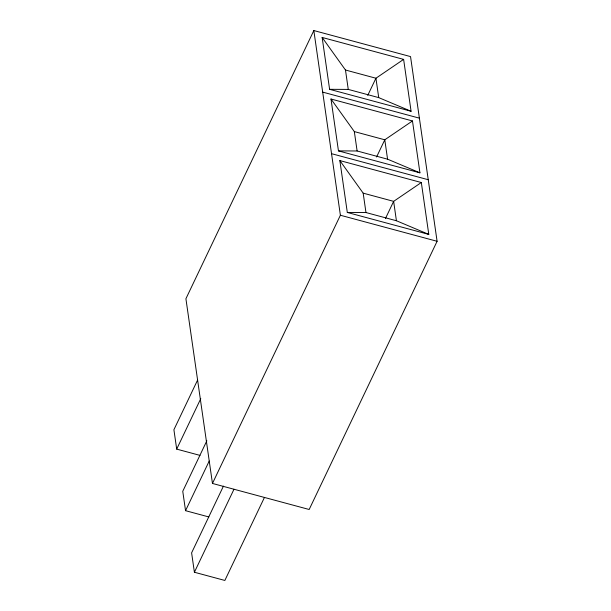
<?xml version="1.0" encoding="UTF-8"?>
<svg xmlns="http://www.w3.org/2000/svg" width="611" height="611" viewBox="0 0 611 611"><rect width="100%" height="100%" fill="white"/><g stroke="black" fill="none" stroke-linecap="round" stroke-linejoin="round"><path stroke-width="0.92" d="M313.833 30.55L185.912 298.748L212.46 483.446L309.174 509.49L437.094 241.292L410.539 56.594L313.833 30.55L340.388 215.248L212.46 483.446M197.574 380.095L173.906 429.724L176.694 449.116L199.988 455.386M176.694 449.116L200.775 398.632M367.73 95.415L375.933 78.231L403.619 59.389L411.081 111.263L329.604 89.321L322.142 37.447L403.619 59.389M206.839 440.806L182.758 491.29L185.545 510.681L208.84 516.952M185.545 510.681L209.214 461.053M376.582 156.981L384.785 139.797L412.471 120.955L419.933 172.829L338.456 150.886L330.994 99.013L412.471 120.955M223.443 486.112L191.61 552.856L194.397 572.247L224.856 580.45L264.441 497.453M194.397 572.247L233.982 489.251M385.434 218.547L393.637 201.363L421.323 182.521L428.785 234.395L347.308 212.452L339.846 160.578L421.323 182.521M329.604 89.321L348.262 89.412L378.721 97.615L411.081 111.263M338.456 150.886L357.114 150.978L387.573 159.181L419.933 172.829M347.308 212.452L365.966 212.544L396.424 220.747L428.785 234.395M322.142 37.447L345.475 70.021L375.933 78.231L378.721 97.615M322.684 92.116L419.39 118.16M330.994 99.013L354.327 131.586L384.785 139.797L387.573 159.181M331.536 153.682L428.242 179.726M339.846 160.578L363.178 193.152L393.637 201.363L396.424 220.747M340.388 215.248L437.094 241.292M345.475 70.021L348.262 89.412M354.327 131.586L357.114 150.978M363.178 193.152L365.966 212.544"/></g></svg>
